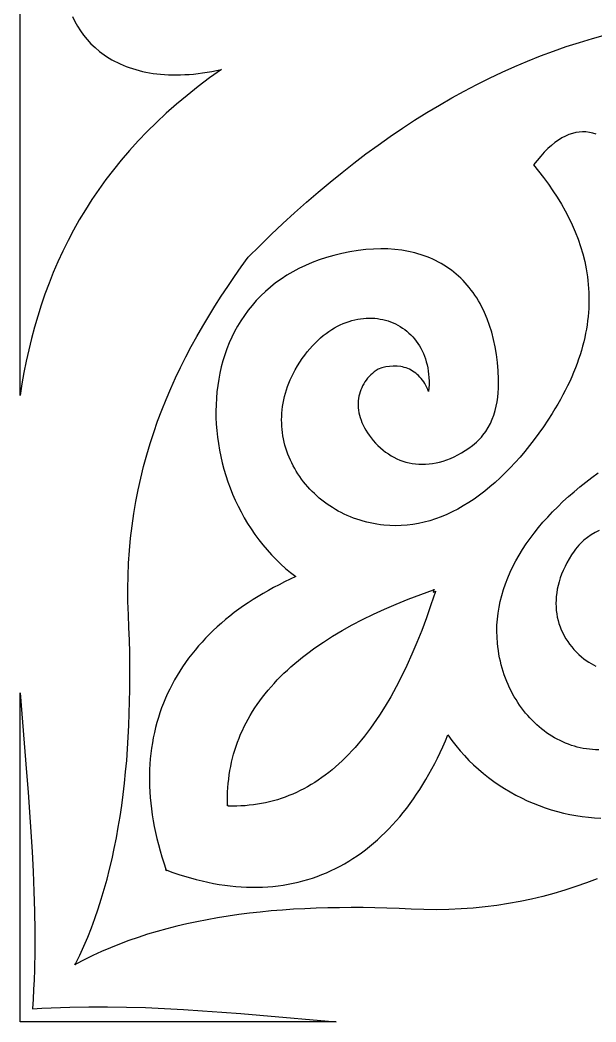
# Model space of a CAD drawing. Extents: x -375 to 375, y -1025 to 1025.
# Drawn here: x -275 to -231.8, y 0 to 75.1 of the extents above; entities that cross this region are included whole.
import ezdxf

# ---------------------------------------------------------------- set-up
doc = ezdxf.new("R2010")
doc.units = 0
doc.layers.add('LAYER_1', color=18, linetype='CONTINUOUS')

msp = doc.modelspace()

# ---------------------------------------------------------------- linework, layer by layer
at = {"layer": 'LAYER_1'}
for points in [[(-271.063, 75.333), (-270.892, 74.97), (-270.697, 74.615), (-270.48, 74.27), (-270.239, 73.937), (-269.976, 73.615), (-269.69, 73.306), (-269.381, 73.011), (-269.049, 72.732), (-268.694, 72.469), (-268.508, 72.344), (-268.316, 72.223), (-268.118, 72.107), (-267.915, 71.996), (-267.706, 71.89), (-267.492, 71.789), (-267.271, 71.693), (-267.045, 71.602), (-266.813, 71.517), (-266.576, 71.438), (-266.332, 71.364), (-266.083, 71.296), (-265.829, 71.234), (-265.568, 71.178), (-265.302, 71.128), (-265.03, 71.085), (-264.753, 71.048), (-264.469, 71.019), (-264.18, 70.995), (-263.885, 70.979), (-263.585, 70.97), (-263.278, 70.968), (-262.966, 70.974), (-262.649, 70.987), (-262.325, 71.007), (-261.996, 71.036), (-261.661, 71.072), (-261.321, 71.117), (-260.974, 71.169), (-260.622, 71.23), (-260.265, 71.299), (-259.901, 71.377), (-260.792, 70.74), (-261.651, 70.093), (-262.478, 69.436), (-263.273, 68.77), (-264.037, 68.095), (-264.771, 67.411), (-265.474, 66.718), (-266.149, 66.016), (-266.795, 65.305), (-267.412, 64.586), (-268.002, 63.859), (-268.565, 63.123), (-269.101, 62.38), (-269.612, 61.629), (-270.097, 60.87), (-270.557, 60.103), (-270.993, 59.329), (-271.405, 58.548), (-271.794, 57.76), (-272.16, 56.965), (-272.505, 56.163), (-272.828, 55.355), (-273.13, 54.54), (-273.412, 53.719), (-273.674, 52.892), (-273.916, 52.059), (-274.14, 51.22), (-274.346, 50.375), (-274.535, 49.525), (-274.706, 48.669), (-274.861, 47.809), (-275, 46.943), (-275, 109.116)], [(-231.735, 10.732), (-232.535, 10.429), (-233.344, 10.144), (-234.161, 9.88), (-234.987, 9.636), (-235.822, 9.412), (-236.667, 9.209), (-237.521, 9.029), (-238.386, 8.87), (-239.26, 8.734), (-240.144, 8.621), (-241.039, 8.531), (-241.945, 8.466), (-242.861, 8.425), (-243.789, 8.409), (-244.728, 8.419), (-245.678, 8.455), (-246.592, 8.496), (-247.499, 8.529), (-248.399, 8.552), (-249.293, 8.566), (-250.179, 8.571), (-251.058, 8.565), (-251.929, 8.55), (-252.793, 8.524), (-253.649, 8.488), (-254.497, 8.442), (-255.337, 8.385), (-256.168, 8.316), (-256.991, 8.237), (-257.806, 8.146), (-258.612, 8.044), (-259.409, 7.93), (-260.197, 7.804), (-260.976, 7.666), (-261.745, 7.515), (-262.505, 7.352), (-263.256, 7.176), (-263.996, 6.986), (-264.727, 6.784), (-265.447, 6.569), (-266.157, 6.339), (-266.856, 6.096), (-267.545, 5.839), (-268.223, 5.568), (-268.89, 5.282), (-269.546, 4.982), (-270.191, 4.667), (-270.825, 4.337), (-270.88, 4.277), (-270.871, 4.297), (-270.891, 4.288), (-270.833, 4.346), (-270.516, 5.005), (-270.213, 5.676), (-269.925, 6.359), (-269.65, 7.053), (-269.389, 7.758), (-269.142, 8.475), (-268.909, 9.203), (-268.688, 9.941), (-268.481, 10.691), (-268.287, 11.451), (-268.105, 12.221), (-267.936, 13.001), (-267.779, 13.792), (-267.634, 14.593), (-267.501, 15.403), (-267.38, 16.223), (-267.27, 17.052), (-267.172, 17.89), (-267.085, 18.738), (-267.008, 19.594), (-266.943, 20.46), (-266.888, 21.333), (-266.843, 22.216), (-266.809, 23.106), (-266.784, 24.005), (-266.769, 24.911), (-266.764, 25.825), (-266.769, 26.747), (-266.782, 27.677), (-266.804, 28.613), (-266.836, 29.557), (-266.875, 30.507), (-266.91, 31.496), (-266.919, 32.473), (-266.904, 33.438), (-266.865, 34.392), (-266.802, 35.334), (-266.716, 36.265), (-266.607, 37.185), (-266.477, 38.095), (-266.324, 38.994), (-266.15, 39.883), (-265.955, 40.762), (-265.74, 41.631), (-265.506, 42.49), (-265.251, 43.34), (-264.978, 44.182), (-264.687, 45.014), (-264.377, 45.837), (-264.05, 46.652), (-263.706, 47.459), (-263.345, 48.258), (-262.969, 49.049), (-262.577, 49.833), (-262.169, 50.609), (-261.747, 51.378), (-261.311, 52.141), (-260.861, 52.896), (-260.397, 53.646), (-259.921, 54.388), (-259.433, 55.125), (-258.933, 55.857), (-258.421, 56.582), (-257.899, 57.303), (-257.034, 58.167), (-256.166, 59.012), (-255.293, 59.837), (-254.417, 60.642), (-253.536, 61.427), (-252.651, 62.192), (-251.762, 62.936), (-250.869, 63.66), (-249.972, 64.364), (-249.071, 65.047), (-248.165, 65.709), (-247.256, 66.351), (-246.341, 66.971), (-245.423, 67.571), (-244.5, 68.149), (-243.573, 68.707), (-242.642, 69.243), (-241.706, 69.757), (-240.765, 70.25), (-239.821, 70.721), (-238.871, 71.17), (-237.917, 71.597), (-236.959, 72.003), (-235.996, 72.386), (-235.028, 72.747), (-234.056, 73.086), (-233.079, 73.402), (-232.097, 73.696), (-231.111, 73.967)], [(-231.828, 66.533), (-232.078, 66.61), (-232.33, 66.663), (-232.582, 66.694), (-232.836, 66.702), (-233.091, 66.686), (-233.347, 66.646), (-233.604, 66.582), (-233.863, 66.495), (-234.122, 66.382), (-234.383, 66.245), (-234.645, 66.082), (-234.909, 65.894), (-235.174, 65.681), (-235.44, 65.442), (-235.707, 65.176), (-235.976, 64.884), (-236.246, 64.565), (-236.518, 64.219), (-236.132, 63.748), (-235.76, 63.27), (-235.403, 62.786), (-235.062, 62.294), (-234.736, 61.796), (-234.428, 61.291), (-234.138, 60.779), (-233.867, 60.259), (-233.616, 59.733), (-233.384, 59.2), (-233.175, 58.659), (-232.987, 58.112), (-232.822, 57.557), (-232.681, 56.995), (-232.564, 56.425), (-232.472, 55.849), (-232.437, 55.558), (-232.407, 55.265), (-232.385, 54.97), (-232.369, 54.673), (-232.36, 54.375), (-232.359, 54.074), (-232.364, 53.772), (-232.377, 53.468), (-232.397, 53.162), (-232.424, 52.854), (-232.459, 52.544), (-232.502, 52.233), (-232.553, 51.919), (-232.611, 51.604), (-232.677, 51.286), (-232.752, 50.967), (-232.834, 50.646), (-232.925, 50.323), (-233.024, 49.997), (-233.132, 49.671), (-233.248, 49.342), (-233.373, 49.011), (-233.507, 48.678), (-233.65, 48.343), (-233.801, 48.006), (-233.962, 47.668), (-234.132, 47.327), (-234.311, 46.985), (-234.5, 46.64), (-234.698, 46.293), (-234.906, 45.945), (-235.123, 45.594), (-235.448, 45.091), (-235.779, 44.599), (-236.116, 44.12), (-236.459, 43.654), (-236.808, 43.201), (-237.162, 42.761), (-237.522, 42.336), (-237.887, 41.924), (-238.257, 41.527), (-238.631, 41.145), (-239.011, 40.779), (-239.395, 40.428), (-239.783, 40.093), (-240.175, 39.774), (-240.571, 39.472), (-240.971, 39.187), (-241.375, 38.92), (-241.781, 38.67), (-242.191, 38.438), (-242.604, 38.225), (-243.02, 38.03), (-243.438, 37.855), (-243.859, 37.699), (-244.282, 37.563), (-244.707, 37.447), (-245.134, 37.351), (-245.563, 37.277), (-245.993, 37.224), (-246.425, 37.192), (-246.858, 37.182), (-247.291, 37.195), (-247.726, 37.23), (-247.99, 37.261), (-248.252, 37.299), (-248.511, 37.344), (-248.767, 37.397), (-249.02, 37.456), (-249.271, 37.523), (-249.518, 37.596), (-249.761, 37.676), (-250.001, 37.763), (-250.238, 37.856), (-250.471, 37.955), (-250.7, 38.06), (-250.925, 38.171), (-251.146, 38.289), (-251.363, 38.412), (-251.575, 38.54), (-251.784, 38.675), (-251.987, 38.814), (-252.186, 38.959), (-252.38, 39.109), (-252.57, 39.264), (-252.754, 39.424), (-252.933, 39.589), (-253.107, 39.758), (-253.275, 39.932), (-253.438, 40.11), (-253.596, 40.293), (-253.748, 40.48), (-253.893, 40.67), (-254.033, 40.865), (-254.167, 41.063), (-254.294, 41.265), (-254.416, 41.47), (-254.53, 41.679), (-254.639, 41.891), (-254.74, 42.106), (-254.835, 42.324), (-254.922, 42.545), (-255.003, 42.769), (-255.076, 42.995), (-255.143, 43.224), (-255.201, 43.455), (-255.253, 43.688), (-255.296, 43.923), (-255.332, 44.161), (-255.36, 44.4), (-255.38, 44.641), (-255.391, 44.884), (-255.395, 45.128), (-255.39, 45.373), (-255.377, 45.62), (-255.355, 45.867), (-255.324, 46.116), (-255.284, 46.366), (-255.236, 46.616), (-255.178, 46.867), (-255.111, 47.118), (-255.035, 47.369), (-254.949, 47.621), (-254.854, 47.873), (-254.749, 48.125), (-254.634, 48.376), (-254.51, 48.628), (-254.375, 48.878), (-254.204, 49.171), (-254.028, 49.451), (-253.848, 49.719), (-253.664, 49.974), (-253.475, 50.218), (-253.283, 50.45), (-253.088, 50.669), (-252.889, 50.877), (-252.687, 51.074), (-252.483, 51.258), (-252.276, 51.432), (-252.066, 51.594), (-251.855, 51.745), (-251.643, 51.885), (-251.428, 52.014), (-251.213, 52.132), (-250.996, 52.239), (-250.779, 52.336), (-250.562, 52.422), (-250.344, 52.498), (-250.126, 52.563), (-249.909, 52.619), (-249.692, 52.664), (-249.476, 52.699), (-249.261, 52.725), (-249.047, 52.74), (-248.835, 52.747), (-248.625, 52.743), (-248.416, 52.73), (-248.21, 52.708), (-248.007, 52.677), (-247.806, 52.637), (-247.609, 52.588), (-247.415, 52.53), (-247.224, 52.463), (-247.037, 52.387), (-246.854, 52.303), (-246.676, 52.211), (-246.502, 52.111), (-246.333, 52.002), (-246.169, 51.885), (-246.011, 51.76), (-245.858, 51.628), (-245.711, 51.488), (-245.569, 51.34), (-245.435, 51.184), (-245.307, 51.022), (-245.185, 50.852), (-245.071, 50.674), (-244.964, 50.49), (-244.865, 50.299), (-244.773, 50.101), (-244.69, 49.896), (-244.615, 49.685), (-244.549, 49.467), (-244.491, 49.243), (-244.443, 49.013), (-244.403, 48.776), (-244.374, 48.534), (-244.354, 48.285), (-244.345, 48.031), (-244.346, 47.771), (-244.357, 47.505), (-244.379, 47.234), (-244.442, 47.397), (-244.51, 47.553), (-244.583, 47.701), (-244.662, 47.842), (-244.746, 47.975), (-244.835, 48.101), (-244.928, 48.219), (-245.026, 48.33), (-245.128, 48.434), (-245.234, 48.53), (-245.344, 48.62), (-245.457, 48.702), (-245.574, 48.777), (-245.694, 48.845), (-245.817, 48.906), (-245.943, 48.96), (-246.072, 49.008), (-246.202, 49.048), (-246.335, 49.081), (-246.47, 49.108), (-246.745, 49.142), (-247.025, 49.148), (-247.309, 49.129), (-247.595, 49.084), (-247.881, 49.014), (-248.166, 48.918), (-248.313, 48.819), (-248.454, 48.714), (-248.588, 48.603), (-248.715, 48.486), (-248.835, 48.363), (-248.948, 48.236), (-249.053, 48.103), (-249.15, 47.966), (-249.24, 47.824), (-249.321, 47.677), (-249.394, 47.527), (-249.459, 47.372), (-249.515, 47.214), (-249.562, 47.052), (-249.6, 46.886), (-249.629, 46.718), (-249.649, 46.547), (-249.659, 46.373), (-249.659, 46.196), (-249.649, 46.018), (-249.629, 45.837), (-249.599, 45.655), (-249.559, 45.47), (-249.507, 45.285), (-249.445, 45.098), (-249.372, 44.911), (-249.288, 44.722), (-249.192, 44.533), (-249.084, 44.344), (-248.965, 44.155), (-248.834, 43.966), (-248.691, 43.777), (-248.524, 43.573), (-248.351, 43.379), (-248.172, 43.196), (-247.986, 43.022), (-247.795, 42.859), (-247.598, 42.706), (-247.396, 42.565), (-247.188, 42.434), (-246.975, 42.315), (-246.757, 42.207), (-246.534, 42.111), (-246.307, 42.027), (-246.075, 41.956), (-245.839, 41.896), (-245.599, 41.85), (-245.355, 41.816), (-245.108, 41.795), (-244.857, 41.788), (-244.603, 41.794), (-244.345, 41.814), (-244.085, 41.848), (-243.822, 41.896), (-243.557, 41.959), (-243.289, 42.036), (-243.019, 42.128), (-242.747, 42.236), (-242.474, 42.358), (-242.199, 42.496), (-241.922, 42.65), (-241.644, 42.82), (-241.365, 43.006), (-241.086, 43.208), (-240.938, 43.326), (-240.798, 43.448), (-240.665, 43.573), (-240.538, 43.703), (-240.418, 43.835), (-240.304, 43.971), (-240.096, 44.253), (-239.911, 44.546), (-239.749, 44.849), (-239.61, 45.162), (-239.49, 45.482), (-239.391, 45.809), (-239.309, 46.14), (-239.245, 46.476), (-239.198, 46.815), (-239.165, 47.155), (-239.146, 47.496), (-239.14, 47.835), (-239.145, 48.173), (-239.173, 48.805), (-239.223, 49.419), (-239.296, 50.013), (-239.391, 50.588), (-239.508, 51.143), (-239.647, 51.679), (-239.806, 52.194), (-239.986, 52.689), (-240.187, 53.163), (-240.294, 53.392), (-240.407, 53.616), (-240.525, 53.835), (-240.647, 54.048), (-240.775, 54.256), (-240.907, 54.459), (-241.044, 54.656), (-241.186, 54.848), (-241.332, 55.035), (-241.483, 55.216), (-241.639, 55.391), (-241.799, 55.561), (-241.964, 55.725), (-242.133, 55.884), (-242.307, 56.037), (-242.485, 56.184), (-242.667, 56.326), (-242.854, 56.461), (-243.045, 56.592), (-243.24, 56.716), (-243.439, 56.834), (-243.643, 56.947), (-243.85, 57.054), (-244.062, 57.154), (-244.277, 57.249), (-244.497, 57.338), (-244.72, 57.421), (-244.948, 57.497), (-245.179, 57.568), (-245.414, 57.633), (-245.895, 57.743), (-246.391, 57.829), (-246.901, 57.89), (-247.426, 57.926), (-247.964, 57.936), (-248.515, 57.92), (-249.079, 57.878), (-249.656, 57.81), (-250.282, 57.71), (-250.887, 57.589), (-251.472, 57.448), (-252.037, 57.288), (-252.581, 57.109), (-253.106, 56.911), (-253.612, 56.697), (-254.097, 56.465), (-254.564, 56.216), (-255.011, 55.952), (-255.438, 55.672), (-255.847, 55.377), (-256.237, 55.068), (-256.608, 54.745), (-256.961, 54.409), (-257.295, 54.06), (-257.611, 53.699), (-257.909, 53.327), (-258.188, 52.944), (-258.45, 52.55), (-258.694, 52.146), (-258.92, 51.733), (-259.129, 51.312), (-259.32, 50.882), (-259.494, 50.444), (-259.651, 50), (-259.792, 49.549), (-259.915, 49.092), (-260.022, 48.629), (-260.112, 48.162), (-260.186, 47.69), (-260.243, 47.215), (-260.284, 46.737), (-260.31, 46.255), (-260.319, 45.772), (-260.313, 45.288), (-260.292, 44.802), (-260.255, 44.316), (-260.202, 43.83), (-260.135, 43.345), (-260.052, 42.861), (-259.955, 42.379), (-259.842, 41.9), (-259.716, 41.423), (-259.574, 40.95), (-259.419, 40.481), (-259.249, 40.017), (-259.065, 39.558), (-258.868, 39.104), (-258.656, 38.657), (-258.431, 38.217), (-258.193, 37.784), (-257.941, 37.359), (-257.676, 36.942), (-257.397, 36.535), (-257.106, 36.137), (-256.802, 35.75), (-256.486, 35.373), (-256.156, 35.008), (-255.815, 34.654), (-255.461, 34.313), (-255.095, 33.985), (-254.717, 33.671), (-254.328, 33.37), (-254.755, 33.175), (-255.175, 32.974), (-255.587, 32.767), (-255.991, 32.556), (-256.388, 32.339), (-256.776, 32.116), (-257.157, 31.889), (-257.53, 31.656), (-257.894, 31.418), (-258.251, 31.175), (-258.599, 30.927), (-258.94, 30.674), (-259.272, 30.416), (-259.595, 30.153), (-259.911, 29.884), (-260.218, 29.611), (-260.516, 29.333), (-260.806, 29.051), (-261.088, 28.763), (-261.361, 28.471), (-261.625, 28.174), (-261.88, 27.872), (-262.127, 27.566), (-262.365, 27.255), (-262.594, 26.939), (-262.814, 26.619), (-263.026, 26.294), (-263.228, 25.965), (-263.421, 25.631), (-263.605, 25.293), (-263.78, 24.951), (-263.946, 24.605), (-264.102, 24.254), (-264.249, 23.898), (-264.387, 23.539), (-264.515, 23.176), (-264.634, 22.808), (-264.743, 22.436), (-264.843, 22.06), (-264.933, 21.68), (-265.013, 21.296), (-265.084, 20.909), (-265.144, 20.517), (-265.195, 20.121), (-265.236, 19.722), (-265.268, 19.318), (-265.289, 18.911), (-265.3, 18.501), (-265.301, 18.086), (-265.292, 17.668), (-265.272, 17.246), (-265.243, 16.821), (-265.203, 16.392), (-265.152, 15.96), (-265.092, 15.524), (-265.021, 15.084), (-264.939, 14.642), (-264.847, 14.195), (-264.744, 13.746), (-264.63, 13.293), (-264.506, 12.837), (-264.371, 12.378), (-264.225, 11.916), (-264.068, 11.45), (-264.108, 11.409), (-264.09, 11.409), (-264.079, 11.408), (-264.069, 11.415), (-264.065, 11.403), (-264.053, 11.399), (-264.06, 11.389), (-264.06, 11.384), (-264.055, 11.383), (-264.045, 11.391), (-264.042, 11.379), (-264.03, 11.374), (-264.037, 11.364), (-264.036, 11.352), (-264.036, 11.333), (-263.996, 11.375), (-263.549, 11.212), (-263.104, 11.06), (-262.663, 10.92), (-262.225, 10.791), (-261.789, 10.672), (-261.357, 10.565), (-260.929, 10.47), (-260.503, 10.385), (-260.081, 10.31), (-259.662, 10.247), (-259.246, 10.195), (-258.834, 10.153), (-258.425, 10.123), (-258.02, 10.103), (-257.618, 10.093), (-257.22, 10.094), (-256.825, 10.106), (-256.434, 10.128), (-256.046, 10.16), (-255.662, 10.203), (-255.282, 10.256), (-254.905, 10.319), (-254.532, 10.392), (-254.163, 10.476), (-253.798, 10.57), (-253.437, 10.673), (-253.08, 10.787), (-252.726, 10.91), (-252.377, 11.044), (-252.031, 11.187), (-251.69, 11.34), (-251.353, 11.503), (-251.019, 11.675), (-250.69, 11.857), (-250.366, 12.048), (-250.045, 12.249), (-249.729, 12.46), (-249.417, 12.68), (-249.109, 12.909), (-248.806, 13.147), (-248.507, 13.395), (-248.212, 13.651), (-247.922, 13.917), (-247.637, 14.192), (-247.356, 14.476), (-247.079, 14.769), (-246.807, 15.07), (-246.54, 15.381), (-246.278, 15.7), (-246.02, 16.028), (-245.767, 16.365), (-245.519, 16.71), (-245.276, 17.064), (-245.037, 17.427), (-244.803, 17.798), (-244.575, 18.177), (-244.351, 18.565), (-244.132, 18.961), (-243.919, 19.365), (-243.71, 19.777), (-243.507, 20.198), (-243.308, 20.627), (-243.115, 21.063), (-242.927, 21.508), (-242.639, 21.103), (-242.336, 20.71), (-242.021, 20.329), (-241.693, 19.961), (-241.353, 19.606), (-241.002, 19.263), (-240.64, 18.934), (-240.267, 18.618), (-239.885, 18.315), (-239.494, 18.025), (-239.093, 17.749), (-238.685, 17.487), (-238.269, 17.239), (-237.846, 17.005), (-237.416, 16.785), (-236.98, 16.579), (-236.538, 16.388), (-236.092, 16.212), (-235.641, 16.05), (-235.187, 15.903), (-234.728, 15.771), (-234.267, 15.654), (-233.804, 15.553), (-233.339, 15.467), (-232.873, 15.397), (-232.406, 15.342), (-231.939, 15.304), (-231.472, 15.281)], [(-231.626, 20.399), (-231.86, 20.402), (-232.093, 20.415), (-232.325, 20.435), (-232.555, 20.464), (-232.783, 20.501), (-233.009, 20.547), (-233.234, 20.6), (-233.456, 20.661), (-233.676, 20.73), (-233.893, 20.806), (-234.108, 20.89), (-234.321, 20.982), (-234.53, 21.08), (-234.737, 21.186), (-234.941, 21.298), (-235.141, 21.417), (-235.339, 21.544), (-235.533, 21.676), (-235.723, 21.815), (-235.91, 21.961), (-236.094, 22.113), (-236.273, 22.27), (-236.448, 22.434), (-236.62, 22.604), (-236.787, 22.779), (-236.95, 22.96), (-237.108, 23.146), (-237.262, 23.338), (-237.411, 23.535), (-237.555, 23.737), (-237.694, 23.944), (-237.828, 24.156), (-237.957, 24.372), (-238.081, 24.594), (-238.199, 24.819), (-238.312, 25.049), (-238.419, 25.283), (-238.52, 25.522), (-238.616, 25.764), (-238.705, 26.01), (-238.788, 26.26), (-238.865, 26.513), (-238.936, 26.77), (-239, 27.031), (-239.057, 27.294), (-239.107, 27.561), (-239.151, 27.83), (-239.188, 28.103), (-239.217, 28.378), (-239.251, 28.83), (-239.263, 29.281), (-239.253, 29.731), (-239.223, 30.18), (-239.172, 30.628), (-239.1, 31.074), (-239.008, 31.518), (-238.897, 31.96), (-238.766, 32.4), (-238.616, 32.838), (-238.448, 33.273), (-238.261, 33.706), (-238.056, 34.136), (-237.833, 34.562), (-237.593, 34.985), (-237.336, 35.405), (-237.062, 35.821), (-236.771, 36.233), (-236.465, 36.641), (-236.143, 37.045), (-235.806, 37.444), (-235.453, 37.839), (-235.086, 38.229), (-234.705, 38.614), (-234.309, 38.993), (-233.9, 39.368), (-233.478, 39.736), (-233.042, 40.099), (-232.594, 40.456), (-232.134, 40.807), (-231.661, 41.151)], [(-231.593, 36.822), (-231.893, 36.676), (-232.184, 36.508), (-232.466, 36.316), (-232.737, 36.099), (-232.868, 35.98), (-232.995, 35.855), (-233.12, 35.724), (-233.24, 35.585), (-233.357, 35.439), (-233.471, 35.285), (-233.665, 34.994), (-233.844, 34.704), (-234.007, 34.415), (-234.155, 34.127), (-234.288, 33.841), (-234.406, 33.556), (-234.509, 33.273), (-234.597, 32.993), (-234.672, 32.714), (-234.732, 32.438), (-234.778, 32.164), (-234.811, 31.894), (-234.83, 31.626), (-234.836, 31.362), (-234.829, 31.101), (-234.809, 30.843), (-234.777, 30.59), (-234.732, 30.34), (-234.675, 30.094), (-234.606, 29.853), (-234.525, 29.617), (-234.433, 29.385), (-234.33, 29.159), (-234.215, 28.937), (-234.09, 28.721), (-233.954, 28.51), (-233.807, 28.305), (-233.65, 28.106), (-233.483, 27.913), (-233.307, 27.727), (-233.12, 27.547), (-232.925, 27.373), (-232.743, 27.224), (-232.561, 27.088), (-232.379, 26.964), (-232.197, 26.852), (-232.016, 26.753), (-231.835, 26.665)]]:
    msp.add_lwpolyline(points, dxfattribs=at)
for points in [[(-243.985, 32.392), (-243.972, 32.398), (-243.972, 32.392), (-243.991, 32.373), (-244.043, 32.209), (-243.885, 32.264), (-243.867, 32.282), (-243.862, 32.283), (-243.867, 32.27), (-243.855, 32.276), (-243.856, 32.27), (-243.874, 32.252), (-244.205, 31.248), (-244.547, 30.275), (-244.898, 29.335), (-245.259, 28.427), (-245.63, 27.552), (-246.011, 26.708), (-246.402, 25.898), (-246.803, 25.119), (-247.214, 24.373), (-247.634, 23.66), (-248.065, 22.979), (-248.506, 22.33), (-248.73, 22.018), (-248.956, 21.714), (-249.185, 21.418), (-249.416, 21.13), (-249.65, 20.85), (-249.887, 20.578), (-250.125, 20.315), (-250.367, 20.059), (-250.61, 19.812), (-250.857, 19.573), (-251.105, 19.342), (-251.357, 19.119), (-251.61, 18.904), (-251.866, 18.697), (-252.125, 18.499), (-252.386, 18.308), (-252.65, 18.126), (-252.916, 17.952), (-253.184, 17.786), (-253.455, 17.628), (-253.728, 17.478), (-254.004, 17.337), (-254.283, 17.203), (-254.563, 17.078), (-254.847, 16.96), (-255.132, 16.851), (-255.421, 16.75), (-255.711, 16.658), (-256.005, 16.573), (-256.3, 16.496), (-256.598, 16.428), (-256.899, 16.368), (-257.202, 16.316), (-257.507, 16.272), (-257.815, 16.236), (-258.126, 16.208), (-258.439, 16.189), (-258.754, 16.177), (-259.072, 16.174), (-259.392, 16.179), (-259.406, 16.163), (-259.406, 16.179), (-259.422, 16.18), (-259.406, 16.194), (-259.406, 16.226), (-259.437, 16.226), (-259.45, 16.209), (-259.45, 16.226), (-259.467, 16.226), (-259.451, 16.24), (-259.456, 16.573), (-259.453, 16.904), (-259.442, 17.232), (-259.423, 17.558), (-259.397, 17.881), (-259.362, 18.201), (-259.32, 18.519), (-259.27, 18.834), (-259.212, 19.147), (-259.146, 19.457), (-259.073, 19.764), (-258.991, 20.069), (-258.902, 20.372), (-258.805, 20.672), (-258.7, 20.969), (-258.587, 21.264), (-258.467, 21.556), (-258.338, 21.846), (-258.202, 22.133), (-258.058, 22.417), (-257.907, 22.699), (-257.747, 22.978), (-257.58, 23.255), (-257.404, 23.529), (-257.221, 23.801), (-257.03, 24.07), (-256.832, 24.336), (-256.625, 24.6), (-256.411, 24.861), (-256.189, 25.12), (-255.959, 25.376), (-255.721, 25.63), (-255.476, 25.881), (-255.222, 26.129), (-254.961, 26.375), (-254.692, 26.619), (-254.416, 26.859), (-254.131, 27.097), (-253.839, 27.333), (-253.539, 27.566), (-252.915, 28.024), (-252.261, 28.472), (-251.575, 28.91), (-250.858, 29.337), (-250.11, 29.754), (-249.33, 30.161), (-248.52, 30.557), (-247.678, 30.943), (-246.806, 31.319), (-245.902, 31.684), (-244.967, 32.039), (-244.002, 32.384), (-243.984, 32.404), (-243.979, 32.404)], [(-274.513, 18.706), (-274.398, 17.217), (-274.289, 15.728), (-274.19, 14.239), (-274.101, 12.753), (-274.026, 11.268), (-273.966, 9.786), (-273.925, 8.307), (-273.903, 6.831), (-273.903, 5.361), (-273.928, 3.895), (-273.95, 3.164), (-273.979, 2.435), (-274.015, 1.707), (-274.058, 0.981), (-273.361, 1.026), (-272.661, 1.064), (-271.96, 1.094), (-271.258, 1.117), (-269.85, 1.143), (-268.436, 1.143), (-267.018, 1.121), (-265.597, 1.077), (-264.173, 1.015), (-262.745, 0.937), (-261.316, 0.845), (-259.886, 0.742), (-258.455, 0.629), (-257.023, 0.509), (-251.307, 0.001), (-275, 0.001), (-275, 24.654)]]:
    msp.add_lwpolyline(points, close=True, dxfattribs=at)

doc.saveas('drawing.dxf')
